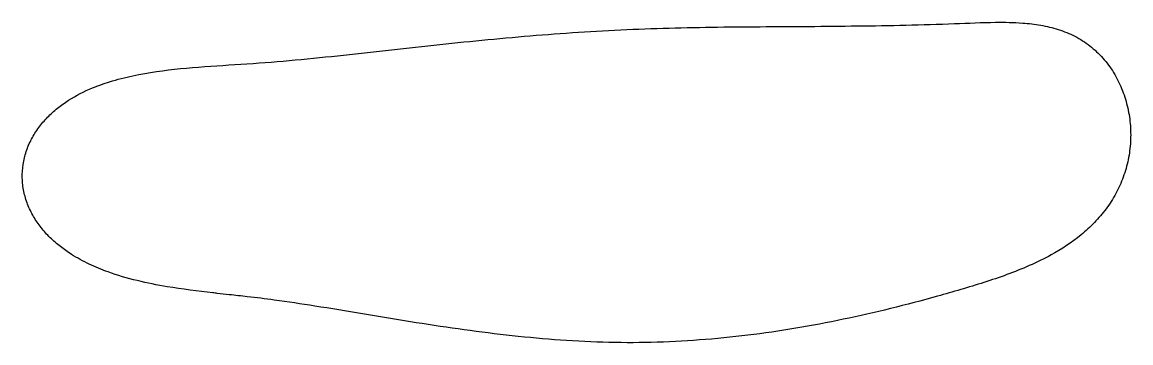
# Model space of a CAD drawing. Header units: millimetres. Extents: x 43 to 165, y 61 to 97.
import ezdxf

# ---------------------------------------------------------------- set-up
doc = ezdxf.new("R2010")
doc.units = ezdxf.units.MM
doc.layers.add('outline', color=7, linetype='Continuous')

msp = doc.modelspace()

# ---------------------------------------------------------------- linework, layer by layer
at = {"layer": 'outline'}
msp.add_open_spline([(64.14, 66.77), (64.58, 66.72), (65.03, 66.67), (66.13, 66.55), (66.8, 66.48), (68.46, 66.29), (69.45, 66.16), (71.94, 65.83), (73.42, 65.6), (76.67, 65.09), (78.43, 64.8), (81.95, 64.21), (83.7, 63.92), (87.22, 63.36), (88.98, 63.09), (92.51, 62.59), (94.28, 62.36), (97.82, 61.96), (99.59, 61.79), (103.15, 61.53), (104.93, 61.43), (108.49, 61.32), (110.27, 61.31), (113.83, 61.4), (115.61, 61.49), (119.16, 61.76), (120.94, 61.93), (124.47, 62.37), (126.24, 62.62), (129.75, 63.21), (131.5, 63.54), (134.99, 64.27), (136.73, 64.66), (140.19, 65.52), (141.92, 65.97), (145.35, 66.93), (147.07, 67.43), (150.47, 68.51), (152.15, 69.11), (154.59, 70.19), (155.4, 70.58), (157.34, 71.65), (158.45, 72.38), (160, 73.64), (160.49, 74.09), (161.42, 75.05), (161.85, 75.56), (162.65, 76.63), (163.01, 77.19), (163.64, 78.36), (163.92, 78.97), (164.37, 80.22), (164.56, 80.86), (164.82, 82.17), (164.91, 82.83), (164.98, 84.16), (164.97, 84.83), (164.85, 86.16), (164.74, 86.81), (164.42, 88.11), (164.22, 88.74), (163.72, 89.97), (163.42, 90.56), (162.73, 91.69), (162.33, 92.22), (161.46, 93.21), (160.98, 93.66), (159.94, 94.47), (159.39, 94.83), (158.21, 95.43), (157.6, 95.68), (156.33, 96.08), (155.69, 96.23), (154.38, 96.46), (153.71, 96.54), (152.05, 96.67), (151.05, 96.68), (148.54, 96.66), (147.03, 96.58), (143.73, 96.45), (141.94, 96.4), (138.36, 96.32), (136.57, 96.29), (133, 96.25), (131.21, 96.23), (127.63, 96.21), (125.85, 96.2), (122.27, 96.17), (120.49, 96.16), (116.92, 96.11), (115.14, 96.07), (111.57, 95.97), (109.79, 95.9), (106.23, 95.72), (104.45, 95.61), (100.9, 95.36), (99.12, 95.22), (95.57, 94.91), (93.8, 94.74), (90.26, 94.39), (88.48, 94.2), (84.94, 93.82), (83.17, 93.62), (79.63, 93.23), (77.85, 93.03), (74.31, 92.66), (72.54, 92.49), (68.98, 92.19), (67.21, 92.08), (63.65, 91.85), (61.87, 91.74), (58.33, 91.38), (56.57, 91.14), (53.97, 90.59), (53.11, 90.37), (51.62, 89.91), (50.99, 89.68), (49.46, 89.05), (48.58, 88.6), (47.32, 87.8), (46.91, 87.51), (46.13, 86.88), (45.76, 86.55), (45.07, 85.83), (44.74, 85.46), (44.15, 84.65), (43.89, 84.23), (43.42, 83.35), (43.22, 82.9), (42.91, 81.95), (42.79, 81.47), (42.65, 80.49), (42.62, 79.99), (42.64, 79), (42.7, 78.5), (42.9, 77.53), (43.04, 77.06), (43.4, 76.13), (43.62, 75.68), (44.12, 74.82), (44.4, 74.41), (45.02, 73.63), (45.35, 73.26), (46.07, 72.56), (46.44, 72.24), (47.23, 71.62), (47.64, 71.33), (48.69, 70.67), (49.35, 70.31), (50.7, 69.67), (51.39, 69.38), (53.15, 68.75), (54.23, 68.43), (56.42, 67.91), (57.52, 67.69), (60.3, 67.23), (61.98, 67.02), (63.82, 66.81), (63.98, 66.79), (64.14, 66.77)], degree=3, knots=[0, 0, 0, 0, 1.337082, 1.337082, 3.342713, 3.342713, 6.350848, 6.350848, 10.862552, 10.862552, 16.209654, 16.209654, 21.556298, 21.556298, 26.902274, 26.902274, 32.247697, 32.247697, 37.592726, 37.592726, 42.937418, 42.937418, 48.281717, 48.281717, 53.625414, 53.625414, 58.968898, 58.968898, 64.313143, 64.313143, 69.659106, 69.659106, 75.007573, 75.007573, 80.35903, 80.35903, 85.713875, 85.713875, 91.061583, 91.061583, 93.733936, 93.733936, 97.718873, 97.718873, 99.719685, 99.719685, 101.718972, 101.718972, 103.717413, 103.717413, 105.715962, 105.715962, 107.715268, 107.715268, 109.715137, 109.715137, 111.714425, 111.714425, 113.711378, 113.711378, 115.704121, 115.704121, 117.691219, 117.691219, 119.672361, 119.672361, 121.648442, 121.648442, 123.624739, 123.624739, 125.607971, 125.607971, 127.600682, 127.600682, 129.601035, 129.601035, 132.606582, 132.606582, 137.13264, 137.13264, 142.505289, 142.505289, 147.874542, 147.874542, 153.239881, 153.239881, 158.600888, 158.600888, 163.957163, 163.957163, 169.308287, 169.308287, 174.654071, 174.654071, 179.9983, 179.9983, 185.342553, 185.342553, 190.687213, 190.687213, 196.03257, 196.03257, 201.378727, 201.378727, 206.725468, 206.725468, 212.0721, 212.0721, 217.418395, 217.418395, 222.762028, 222.762028, 228.086622, 228.086622, 230.751508, 230.751508, 232.750319, 232.750319, 235.726185, 235.726185, 237.223656, 237.223656, 238.719934, 238.719934, 240.214579, 240.214579, 241.707454, 241.707454, 243.19868, 243.19868, 244.688605, 244.688605, 246.177805, 246.177805, 247.667005, 247.667005, 249.156944, 249.156944, 250.64821, 250.64821, 252.141146, 252.141146, 253.635847, 253.635847, 255.13223, 255.13223, 256.630124, 256.630124, 258.872124, 258.872124, 261.118893, 261.118893, 264.486713, 264.486713, 267.863845, 267.863845, 272.935166, 272.935166, 273.419304, 273.419304, 273.419304, 273.419304], dxfattribs=at)

doc.saveas('drawing.dxf')
